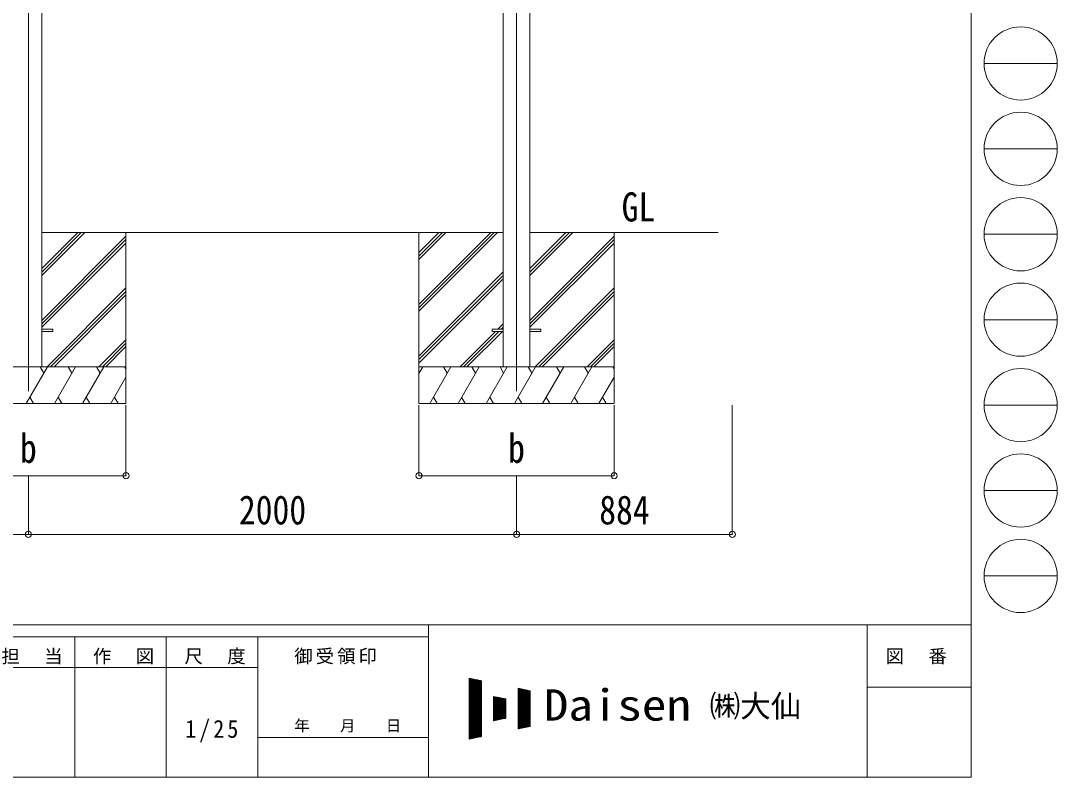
# Model space of a CAD drawing. Units: millimetres at full size, sheet at 1:25. Extents: x -6988 to 7066, y -4877 to 4823.
# Drawn here: x 2819 to 7066, y -4877 to -1777 of the extents above; entities that cross this region are included whole.
import ezdxf
from ezdxf.enums import TextEntityAlignment as Align

# ---------------------------------------------------------------- set-up
doc = ezdxf.new("R2010")
doc.units = ezdxf.units.MM
doc.header["$LTSCALE"] = 25
doc.header["$PDMODE"] = 32
doc.header["$PDSIZE"] = 25
for name, color, linetype, lineweight in [('0-0_0', 7, 'Continuous', 9), ('0-1_本体', 4, 'Continuous', 9), ('0-2_部品', 7, 'Continuous', 9), ('0-8_PARTS2', 2, 'Continuous', 9), ('0-A_寸法', 6, 'Continuous', 9), ('F-0_240', 7, 'Continuous', 9)]:
    doc.layers.add(name, color=color, linetype=linetype, lineweight=lineweight)
doc.styles.add('ＭＳ ゴシック', font='')
doc.styles.get('ＭＳ ゴシック').set_extended_font_data('MS Gothic')

msp = doc.modelspace()

# ---------------------------------------------------------------- linework, layer by layer
at = {"layer": '0-0_0'}
for p, q in [((2905.13, -2821.3), (3080.96, -2645.47)), ((2905.13, -2807.16), (3066.82, -2645.47)), ((2905.13, -2793.02), (3052.68, -2645.47)), ((2905.13, -2645.47), (4795.13, -2645.47)), ((2905.13, -3005.15), (3250.13, -2660.15)), ((2905.13, -3019.29), (3250.13, -2674.29)), ((3250.13, -2645.47), (3250.13, -3345.47)), ((4450.13, -2645.47), (4450.13, -3345.47)), ((4450.13, -2939.65), (4744.31, -2645.47)), ((4450.13, -2953.79), (4758.45, -2645.47)), ((4450.13, -2967.93), (4772.6, -2645.47)), ((4450.13, -2755.8), (4560.46, -2645.47)), ((4450.13, -2741.66), (4546.32, -2645.47)), ((4450.13, -2727.52), (4532.18, -2645.47)), ((4905.13, -2645.47), (5676.13, -2645.47)), ((4905.13, -2821.3), (5080.96, -2645.47)), ((4905.13, -2807.16), (5066.82, -2645.47)), ((4905.13, -2793.02), (5052.68, -2645.47)), ((4905.13, -3005.15), (5250.13, -2660.15)), ((4905.13, -3019.29), (5250.13, -2674.29)), ((5250.13, -2645.47), (5250.13, -3345.47)), ((2905.13, -3033.43), (3250.13, -2688.44)), ((4905.13, -3033.43), (5250.13, -2688.44)), ((4450.13, -3151.78), (4795.13, -2806.78)), ((4450.13, -3165.92), (4795.13, -2820.93)), ((4450.13, -3180.07), (4795.13, -2835.07)), ((2926.94, -3195.47), (3250.13, -2872.28)), ((2941.08, -3195.47), (3250.13, -2886.43)), ((4926.94, -3195.47), (5250.13, -2872.28)), ((4941.08, -3195.47), (5250.13, -2886.43)), ((2955.23, -3195.47), (3250.13, -2900.57)), ((4955.23, -3195.47), (5250.13, -2900.57)), ((4618.57, -3195.47), (4764.07, -3049.97)), ((4632.72, -3195.47), (4778.22, -3049.97)), ((4646.86, -3195.47), (4792.36, -3049.97)), ((4773.07, -3040.97), (4795.13, -3018.91)), ((4787.22, -3040.97), (4795.13, -3033.06)), ((3139.07, -3195.47), (3250.13, -3084.41)), ((3153.22, -3195.47), (3250.13, -3098.56)), ((5139.07, -3195.47), (5250.13, -3084.41)), ((5153.22, -3195.47), (5250.13, -3098.56)), ((3167.36, -3195.47), (3250.13, -3112.7)), ((5167.36, -3195.47), (5250.13, -3112.7)), ((3250.13, -3195.47), (2450.13, -3195.47)), ((2841.29, -3345.47), (2927.89, -3195.47)), ((2912.89, -3221.45), (2897.89, -3195.47)), ((2956.76, -3345.47), (3043.36, -3195.47)), ((3028.36, -3221.45), (3013.36, -3195.47)), ((3072.23, -3345.47), (3158.83, -3195.47)), ((3128.83, -3195.47), (3143.83, -3221.45)), ((3244.3, -3195.47), (3250.13, -3205.57)), ((5250.13, -3195.47), (4450.13, -3195.47)), ((4450.13, -3222.98), (4466.01, -3195.47)), ((4494.88, -3345.47), (4581.48, -3195.47)), ((4566.48, -3221.45), (4551.48, -3195.47)), ((4610.35, -3345.47), (4696.95, -3195.47)), ((4681.95, -3221.45), (4666.95, -3195.47)), ((4725.82, -3345.47), (4812.42, -3195.47)), ((4797.42, -3221.45), (4782.42, -3195.47)), ((4841.29, -3345.47), (4927.89, -3195.47)), ((4912.89, -3221.45), (4897.89, -3195.47)), ((4956.76, -3345.47), (5043.36, -3195.47)), ((5028.36, -3221.45), (5013.36, -3195.47)), ((5072.23, -3345.47), (5158.83, -3195.47)), ((5128.83, -3195.47), (5143.83, -3221.45)), ((5244.3, -3195.47), (5250.13, -3205.57)), ((3187.7, -3345.47), (3250.13, -3237.33)), ((5187.7, -3345.47), (5250.13, -3237.33)), ((2450.13, -3345.47), (3250.13, -3345.47)), ((2856.29, -3319.49), (2871.29, -3345.47)), ((2971.76, -3319.49), (2986.76, -3345.47)), ((3087.23, -3319.49), (3102.23, -3345.47)), ((3202.7, -3319.49), (3217.7, -3345.47)), ((4450.13, -3345.47), (5250.13, -3345.47)), ((4509.88, -3319.49), (4524.87, -3345.47)), ((4625.35, -3319.49), (4640.35, -3345.47)), ((4740.82, -3319.49), (4755.82, -3345.47)), ((4856.29, -3319.49), (4871.29, -3345.47)), ((4971.76, -3319.49), (4986.76, -3345.47)), ((5087.23, -3319.49), (5102.23, -3345.47)), ((5202.7, -3319.49), (5217.7, -3345.47))]:
    msp.add_line(p, q, dxfattribs=at)
at = {"layer": '0-1_本体'}
for p, q in [((2905.13, -15.47), (2905.13, -3195.47)), ((4795.13, -15.47), (4795.13, -3195.47)), ((4905.13, -15.47), (4905.13, -3195.47))]:
    msp.add_line(p, q, dxfattribs=at)
at = {"layer": '0-2_部品', "color": 4}
for p, q in [((2950.13, -3040.97), (2905.13, -3040.97)), ((2950.13, -3049.97), (2905.13, -3049.97)), ((2950.13, -3040.97), (2950.13, -3049.97)), ((4750.13, -3040.97), (4750.13, -3049.97)), ((4795.13, -3040.97), (4750.13, -3040.97)), ((4795.13, -3049.97), (4750.13, -3049.97)), ((4950.13, -3040.97), (4905.13, -3040.97)), ((4950.13, -3049.97), (4905.13, -3049.97)), ((4950.13, -3040.97), (4950.13, -3049.97))]:
    msp.add_line(p, q, dxfattribs=at)
at = {"layer": '0-8_PARTS2'}
for p, q in [((2850.13, -58.17), (2850.13, -3295.47)), ((4850.13, -49.33), (4850.13, -3295.47))]:
    msp.add_line(p, q, dxfattribs=at)
at = {"layer": '0-A_寸法'}
for p, q in [((3250.13, -3641.86), (3250.13, -3352.89)), ((4450.13, -3641.86), (4450.13, -3352.89)), ((5250.13, -3641.86), (5250.13, -3352.89)), ((5734.13, -3881.84), (5734.13, -3352.89)), ((2450.13, -3641.86), (3250.13, -3641.86)), ((2850.13, -3881.84), (2850.13, -3641.86)), ((4450.13, -3641.86), (5250.13, -3641.86)), ((4850.13, -3881.84), (4850.13, -3641.86)), ((850.13, -3881.84), (2850.13, -3881.84)), ((4850.13, -3881.84), (2850.13, -3881.84)), ((4850.13, -3881.84), (5734.13, -3881.84))]:
    msp.add_line(p, q, dxfattribs=at)
for p in [(3250.13, -3641.86), (4450.13, -3641.86), (5250.13, -3641.86), (2850.13, -3881.84), (4850.13, -3881.84), (5734.13, -3881.84)]:
    msp.add_point(p, dxfattribs=at)
at = {"layer": 'F-0_240', "color": 5}
for p, q in [((6712.12, 4822.79), (6712.12, -4877.21)), ((-6987.88, -4252.21), (6712.12, -4252.21)), ((4489.82, -4252.21), (4489.82, -4877.21)), ((6287.12, -4252.21), (6287.12, -4877.21)), ((-6987.88, -4302.21), (4489.82, -4302.21)), ((3039.82, -4302.21), (3039.82, -4877.21)), ((3414.82, -4302.21), (3414.82, -4877.21)), ((3789.82, -4302.21), (3789.82, -4877.21)), ((2289.82, -4427.21), (3789.82, -4427.21)), ((6287.12, -4508.46), (6712.12, -4508.46)), ((3789.82, -4714.71), (4489.82, -4714.71)), ((-6987.88, -4877.21), (6712.12, -4877.21))]:
    msp.add_line(p, q, dxfattribs=at)
at = {"layer": 'F-0_240', "color": 4}
for p, q in [((6765.55, -1952.21), (7065.55, -1952.21)), ((6765.55, -2302.21), (7065.55, -2302.21)), ((6765.55, -2652.21), (7065.55, -2652.21)), ((6765.55, -3002.21), (7065.55, -3002.21)), ((6765.55, -3352.21), (7065.55, -3352.21)), ((6765.55, -3702.21), (7065.55, -3702.21)), ((6765.55, -4052.21), (7065.55, -4052.21))]:
    msp.add_line(p, q, dxfattribs=at)
at = {"layer": 'F-0_240'}
for p, q in [((4656.46, -4471.05), (4706.46, -4481.46)), ((4656.46, -4471.05), (4656.46, -4721.05)), ((4656.46, -4473.4), (4667.75, -4473.4)), ((4656.46, -4475.9), (4679.75, -4475.9)), ((4656.46, -4478.4), (4691.75, -4478.4)), ((4656.46, -4480.9), (4703.75, -4480.9)), ((4656.46, -4483.4), (4706.46, -4483.4)), ((4656.46, -4485.9), (4706.46, -4485.9)), ((4656.46, -4488.4), (4706.46, -4488.4)), ((4656.46, -4490.9), (4706.46, -4490.9)), ((4656.46, -4493.4), (4706.46, -4493.4)), ((4656.46, -4495.9), (4706.46, -4495.9)), ((4656.46, -4498.4), (4706.46, -4498.4)), ((4656.46, -4500.9), (4706.46, -4500.9)), ((4657.94, -4720.74), (4657.94, -4471.36)), ((4660.44, -4720.22), (4660.44, -4471.88)), ((4662.94, -4719.7), (4662.94, -4472.4)), ((4665.44, -4719.18), (4665.44, -4472.92)), ((4667.94, -4718.66), (4667.94, -4473.44)), ((4670.44, -4718.13), (4670.44, -4473.96)), ((4672.94, -4717.61), (4672.94, -4474.48)), ((4675.44, -4717.09), (4675.44, -4475)), ((4677.94, -4716.57), (4677.94, -4475.52)), ((4680.44, -4716.05), (4680.44, -4476.04)), ((4682.94, -4715.53), (4682.94, -4476.56)), ((4685.44, -4715.01), (4685.44, -4477.08)), ((4687.94, -4714.49), (4687.94, -4477.61)), ((4690.44, -4713.97), (4690.44, -4478.13)), ((4692.94, -4713.45), (4692.94, -4478.65)), ((4695.44, -4712.93), (4695.44, -4479.17)), ((4697.94, -4712.41), (4697.94, -4479.69)), ((4700.44, -4711.88), (4700.44, -4480.21)), ((4702.94, -4711.36), (4702.94, -4480.73)), ((4705.44, -4710.84), (4705.44, -4481.25)), ((4706.46, -4481.46), (4706.46, -4710.63)), ((4656.46, -4503.4), (4706.46, -4503.4)), ((4656.46, -4505.9), (4706.46, -4505.9)), ((4656.46, -4508.4), (4706.46, -4508.4)), ((4656.46, -4510.9), (4706.46, -4510.9)), ((4656.46, -4513.4), (4706.46, -4513.4)), ((4656.46, -4515.9), (4706.46, -4515.9)), ((4656.46, -4518.4), (4706.46, -4518.4)), ((4656.46, -4520.9), (4706.46, -4520.9)), ((4656.46, -4523.4), (4706.46, -4523.4)), ((4656.46, -4525.9), (4706.46, -4525.9)), ((4656.46, -4528.4), (4706.46, -4528.4)), ((4656.46, -4530.9), (4706.46, -4530.9)), ((4656.46, -4533.4), (4706.46, -4533.4)), ((4656.46, -4535.9), (4706.46, -4535.9)), ((4656.46, -4538.4), (4706.46, -4538.4)), ((4656.46, -4540.9), (4706.46, -4540.9)), ((4656.46, -4543.4), (4706.46, -4543.4)), ((4856.46, -4512.71), (4906.46, -4523.13)), ((4856.46, -4512.71), (4856.46, -4679.38)), ((4856.46, -4513.4), (4859.75, -4513.4)), ((4856.46, -4515.9), (4871.75, -4515.9)), ((4856.46, -4518.4), (4883.75, -4518.4)), ((4856.46, -4520.9), (4895.75, -4520.9)), ((4856.46, -4523.4), (4906.46, -4523.4)), ((4856.46, -4525.9), (4906.46, -4525.9)), ((4856.46, -4528.4), (4906.46, -4528.4)), ((4856.46, -4530.9), (4906.46, -4530.9)), ((4856.46, -4533.4), (4906.46, -4533.4)), ((4856.46, -4535.9), (4906.46, -4535.9)), ((4856.46, -4538.4), (4906.46, -4538.4)), ((4856.46, -4540.9), (4906.46, -4540.9)), ((4856.46, -4543.4), (4906.46, -4543.4)), ((4857.94, -4679.07), (4857.94, -4513.02)), ((4860.44, -4678.55), (4860.44, -4513.54)), ((4862.94, -4678.03), (4862.94, -4514.06)), ((4865.44, -4677.51), (4865.44, -4514.58)), ((4867.94, -4676.99), (4867.94, -4515.11)), ((4870.44, -4676.47), (4870.44, -4515.63)), ((4872.94, -4675.95), (4872.94, -4516.15)), ((4875.44, -4675.43), (4875.44, -4516.67)), ((4877.94, -4674.91), (4877.94, -4517.19)), ((4880.44, -4674.38), (4880.44, -4517.71)), ((4882.94, -4673.86), (4882.94, -4518.23)), ((4885.44, -4673.34), (4885.44, -4518.75)), ((4887.94, -4672.82), (4887.94, -4519.27)), ((4890.44, -4672.3), (4890.44, -4519.79)), ((4892.94, -4671.78), (4892.94, -4520.31)), ((4895.44, -4671.26), (4895.44, -4520.83)), ((4897.94, -4670.74), (4897.94, -4521.36)), ((4900.44, -4670.22), (4900.44, -4521.88)), ((4902.94, -4669.7), (4902.94, -4522.4)), ((4905.44, -4669.18), (4905.44, -4522.92)), ((4906.46, -4523.13), (4906.46, -4668.96)), ((4656.46, -4545.9), (4706.46, -4545.9)), ((4656.46, -4548.4), (4706.46, -4548.4)), ((4656.46, -4550.9), (4706.46, -4550.9)), ((4656.46, -4553.4), (4706.46, -4553.4)), ((4656.46, -4555.9), (4706.46, -4555.9)), ((4656.46, -4558.4), (4706.46, -4558.4)), ((4656.46, -4560.9), (4706.46, -4560.9)), ((4656.46, -4563.4), (4706.46, -4563.4)), ((4656.46, -4565.9), (4706.46, -4565.9)), ((4656.46, -4568.4), (4706.46, -4568.4)), ((4656.46, -4570.9), (4706.46, -4570.9)), ((4656.46, -4573.4), (4706.46, -4573.4)), ((4656.46, -4575.9), (4706.46, -4575.9)), ((4656.46, -4578.4), (4706.46, -4578.4)), ((4656.46, -4580.9), (4706.46, -4580.9)), ((4656.46, -4583.4), (4706.46, -4583.4)), ((4656.46, -4585.9), (4706.46, -4585.9)), ((4756.46, -4546.05), (4806.46, -4556.46)), ((4756.46, -4546.05), (4756.46, -4646.05)), ((4756.46, -4548.4), (4767.75, -4548.4)), ((4756.46, -4550.9), (4779.75, -4550.9)), ((4756.46, -4553.4), (4791.75, -4553.4)), ((4756.46, -4555.9), (4803.75, -4555.9)), ((4756.46, -4558.4), (4806.46, -4558.4)), ((4756.46, -4560.9), (4806.46, -4560.9)), ((4756.46, -4563.4), (4806.46, -4563.4)), ((4756.46, -4565.9), (4806.46, -4565.9)), ((4756.46, -4568.4), (4806.46, -4568.4)), ((4756.46, -4570.9), (4806.46, -4570.9)), ((4756.46, -4573.4), (4806.46, -4573.4)), ((4756.46, -4575.9), (4806.46, -4575.9)), ((4756.46, -4578.4), (4806.46, -4578.4)), ((4756.46, -4580.9), (4806.46, -4580.9)), ((4756.46, -4583.4), (4806.46, -4583.4)), ((4756.46, -4585.9), (4806.46, -4585.9)), ((4757.94, -4645.74), (4757.94, -4546.36)), ((4760.44, -4645.22), (4760.44, -4546.88)), ((4762.94, -4644.7), (4762.94, -4547.4)), ((4765.44, -4644.18), (4765.44, -4547.92)), ((4767.94, -4643.66), (4767.94, -4548.44)), ((4770.44, -4643.13), (4770.44, -4548.96)), ((4772.94, -4642.61), (4772.94, -4549.48)), ((4775.44, -4642.09), (4775.44, -4550)), ((4777.94, -4641.57), (4777.94, -4550.52)), ((4780.44, -4641.05), (4780.44, -4551.04)), ((4782.94, -4640.53), (4782.94, -4551.56)), ((4785.44, -4640.01), (4785.44, -4552.08)), ((4787.94, -4639.49), (4787.94, -4552.61)), ((4790.44, -4638.97), (4790.44, -4553.13)), ((4792.94, -4638.45), (4792.94, -4553.65)), ((4795.44, -4637.93), (4795.44, -4554.17)), ((4797.94, -4637.41), (4797.94, -4554.69)), ((4800.44, -4636.88), (4800.44, -4555.21)), ((4802.94, -4636.36), (4802.94, -4555.73)), ((4805.44, -4635.84), (4805.44, -4556.25)), ((4806.46, -4556.46), (4806.46, -4635.63)), ((4856.46, -4545.9), (4906.46, -4545.9)), ((4856.46, -4548.4), (4906.46, -4548.4)), ((4856.46, -4550.9), (4906.46, -4550.9)), ((4856.46, -4553.4), (4906.46, -4553.4)), ((4856.46, -4555.9), (4906.46, -4555.9)), ((4856.46, -4558.4), (4906.46, -4558.4)), ((4856.46, -4560.9), (4906.46, -4560.9)), ((4856.46, -4563.4), (4906.46, -4563.4)), ((4856.46, -4565.9), (4906.46, -4565.9)), ((4856.46, -4568.4), (4906.46, -4568.4)), ((4856.46, -4570.9), (4906.46, -4570.9)), ((4856.46, -4573.4), (4906.46, -4573.4)), ((4856.46, -4575.9), (4906.46, -4575.9)), ((4856.46, -4578.4), (4906.46, -4578.4)), ((4856.46, -4580.9), (4906.46, -4580.9)), ((4856.46, -4583.4), (4906.46, -4583.4)), ((4856.46, -4585.9), (4906.46, -4585.9)), ((4656.46, -4588.4), (4706.46, -4588.4)), ((4656.46, -4590.9), (4706.46, -4590.9)), ((4656.46, -4593.4), (4706.46, -4593.4)), ((4656.46, -4595.9), (4706.46, -4595.9)), ((4656.46, -4598.4), (4706.46, -4598.4)), ((4656.46, -4600.9), (4706.46, -4600.9)), ((4656.46, -4603.4), (4706.46, -4603.4)), ((4656.46, -4605.9), (4706.46, -4605.9)), ((4656.46, -4608.4), (4706.46, -4608.4)), ((4656.46, -4610.9), (4706.46, -4610.9)), ((4656.46, -4613.4), (4706.46, -4613.4)), ((4656.46, -4615.9), (4706.46, -4615.9)), ((4656.46, -4618.4), (4706.46, -4618.4)), ((4656.46, -4620.9), (4706.46, -4620.9)), ((4656.46, -4623.4), (4706.46, -4623.4)), ((4656.46, -4625.9), (4706.46, -4625.9)), ((4656.46, -4628.4), (4706.46, -4628.4)), ((4756.46, -4588.4), (4806.46, -4588.4)), ((4756.46, -4590.9), (4806.46, -4590.9)), ((4756.46, -4593.4), (4806.46, -4593.4)), ((4756.46, -4595.9), (4806.46, -4595.9)), ((4756.46, -4598.4), (4806.46, -4598.4)), ((4756.46, -4600.9), (4806.46, -4600.9)), ((4756.46, -4603.4), (4806.46, -4603.4)), ((4756.46, -4605.9), (4806.46, -4605.9)), ((4756.46, -4608.4), (4806.46, -4608.4)), ((4756.46, -4610.9), (4806.46, -4610.9)), ((4756.46, -4613.4), (4806.46, -4613.4)), ((4756.46, -4615.9), (4806.46, -4615.9)), ((4756.46, -4618.4), (4806.46, -4618.4)), ((4756.46, -4620.9), (4806.46, -4620.9)), ((4756.46, -4623.4), (4806.46, -4623.4)), ((4756.46, -4625.9), (4806.46, -4625.9)), ((4756.46, -4628.4), (4806.46, -4628.4)), ((4856.46, -4588.4), (4906.46, -4588.4)), ((4856.46, -4590.9), (4906.46, -4590.9)), ((4856.46, -4593.4), (4906.46, -4593.4)), ((4856.46, -4595.9), (4906.46, -4595.9)), ((4856.46, -4598.4), (4906.46, -4598.4)), ((4856.46, -4600.9), (4906.46, -4600.9)), ((4856.46, -4603.4), (4906.46, -4603.4)), ((4856.46, -4605.9), (4906.46, -4605.9)), ((4856.46, -4608.4), (4906.46, -4608.4)), ((4856.46, -4610.9), (4906.46, -4610.9)), ((4856.46, -4613.4), (4906.46, -4613.4)), ((4856.46, -4615.9), (4906.46, -4615.9)), ((4856.46, -4618.4), (4906.46, -4618.4)), ((4856.46, -4620.9), (4906.46, -4620.9)), ((4856.46, -4623.4), (4906.46, -4623.4)), ((4856.46, -4625.9), (4906.46, -4625.9)), ((4856.46, -4628.4), (4906.46, -4628.4)), ((4656.46, -4630.9), (4706.46, -4630.9)), ((4656.46, -4633.4), (4706.46, -4633.4)), ((4656.46, -4635.9), (4706.46, -4635.9)), ((4656.46, -4638.4), (4706.46, -4638.4)), ((4656.46, -4640.9), (4706.46, -4640.9)), ((4656.46, -4643.4), (4706.46, -4643.4)), ((4656.46, -4645.9), (4706.46, -4645.9)), ((4656.46, -4648.4), (4706.46, -4648.4)), ((4656.46, -4650.9), (4706.46, -4650.9)), ((4656.46, -4653.4), (4706.46, -4653.4)), ((4656.46, -4655.9), (4706.46, -4655.9)), ((4656.46, -4658.4), (4706.46, -4658.4)), ((4656.46, -4660.9), (4706.46, -4660.9)), ((4656.46, -4663.4), (4706.46, -4663.4)), ((4656.46, -4665.9), (4706.46, -4665.9)), ((4656.46, -4668.4), (4706.46, -4668.4)), ((4656.46, -4670.9), (4706.46, -4670.9)), ((4756.46, -4630.9), (4806.46, -4630.9)), ((4756.46, -4633.4), (4806.46, -4633.4)), ((4756.46, -4646.05), (4806.46, -4635.63)), ((4756.46, -4635.9), (4805.17, -4635.9)), ((4756.46, -4638.4), (4793.17, -4638.4)), ((4756.46, -4640.9), (4781.17, -4640.9)), ((4756.46, -4643.4), (4769.17, -4643.4)), ((4756.46, -4645.9), (4757.17, -4645.9)), ((4856.46, -4630.9), (4906.46, -4630.9)), ((4856.46, -4633.4), (4906.46, -4633.4)), ((4856.46, -4635.9), (4906.46, -4635.9)), ((4856.46, -4638.4), (4906.46, -4638.4)), ((4856.46, -4640.9), (4906.46, -4640.9)), ((4856.46, -4643.4), (4906.46, -4643.4)), ((4856.46, -4645.9), (4906.46, -4645.9)), ((4856.46, -4648.4), (4906.46, -4648.4)), ((4856.46, -4650.9), (4906.46, -4650.9)), ((4856.46, -4653.4), (4906.46, -4653.4)), ((4856.46, -4655.9), (4906.46, -4655.9)), ((4856.46, -4658.4), (4906.46, -4658.4)), ((4856.46, -4660.9), (4906.46, -4660.9)), ((4856.46, -4663.4), (4906.46, -4663.4)), ((4856.46, -4665.9), (4906.46, -4665.9)), ((4856.46, -4668.4), (4906.46, -4668.4)), ((4906.46, -4668.96), (4856.46, -4679.38)), ((4856.46, -4670.9), (4897.17, -4670.9)), ((4656.46, -4673.4), (4706.46, -4673.4)), ((4656.46, -4675.9), (4706.46, -4675.9)), ((4656.46, -4678.4), (4706.46, -4678.4)), ((4656.46, -4680.9), (4706.46, -4680.9)), ((4656.46, -4683.4), (4706.46, -4683.4)), ((4656.46, -4685.9), (4706.46, -4685.9)), ((4656.46, -4688.4), (4706.46, -4688.4)), ((4656.46, -4690.9), (4706.46, -4690.9)), ((4656.46, -4693.4), (4706.46, -4693.4)), ((4656.46, -4695.9), (4706.46, -4695.9)), ((4656.46, -4698.4), (4706.46, -4698.4)), ((4656.46, -4700.9), (4706.46, -4700.9)), ((4656.46, -4703.4), (4706.46, -4703.4)), ((4656.46, -4705.9), (4706.46, -4705.9)), ((4656.46, -4708.4), (4706.46, -4708.4)), ((4706.46, -4710.63), (4656.46, -4721.05)), ((4656.46, -4710.9), (4705.17, -4710.9)), ((4656.46, -4713.4), (4693.17, -4713.4)), ((4856.46, -4673.4), (4885.17, -4673.4)), ((4856.46, -4675.9), (4873.17, -4675.9)), ((4856.46, -4678.4), (4861.17, -4678.4)), ((4656.46, -4715.9), (4681.17, -4715.9)), ((4656.46, -4718.4), (4669.17, -4718.4)), ((4656.46, -4720.9), (4657.17, -4720.9))]:
    msp.add_line(p, q, dxfattribs=at)
at = {"layer": 'F-0_240', "color": 4}
for centre in [(6915.55, -1952.21), (6915.55, -2302.21), (6915.55, -2652.21), (6915.55, -3002.21), (6915.55, -3352.21), (6915.55, -3702.21), (6915.55, -4052.21)]:
    msp.add_circle(centre, 150, dxfattribs=at)

# ---------------------------------------------------------------- texts
at = {"layer": '0-0_0', "style": 'ＭＳ ゴシック', "width": 0.85}
msp.add_text('GL', height=119.1, dxfattribs=at).set_placement((5280.84, -2635.41), align=Align.BOTTOM_LEFT)
at = {"layer": '0-A_寸法', "color": 7, "style": 'ＭＳ ゴシック', "width": 0.85}
for s, p in [('b', (2815.76, -3624.36)), ('b', (4815.76, -3624.36)), ('2000', (3712.63, -3876.84)), ('884', (5189.01, -3876.84))]:
    msp.add_text(s, height=119.1, dxfattribs=at).set_placement(p, align=Align.BOTTOM_LEFT)
at = {"layer": 'F-0_240', "style": 'ＭＳ ゴシック', "width": 1.15}
msp.add_text('Daisen', height=128.3, dxfattribs=at).set_placement((4962.18, -4683.55), align=Align.BOTTOM_LEFT)
at = {"layer": 'F-0_240', "style": 'ＭＳ ゴシック'}
for s, height, p in [('㈱大仙\u3000', 91.64, (5641.68, -4658.55)), ('年\u3000\u3000月\u3000\u3000日', 45.82, (3939.83, -4702.21))]:
    msp.add_text(s, height=height, dxfattribs=at).set_placement(p, align=Align.BOTTOM_LEFT)
at = {"layer": 'F-0_240', "attachment_point": 7, "style": 'ＭＳ ゴシック'}
for s, insert, char_height in [('\\T1.17;担\u3000当', (2739.83, -4414.71), 54.99), ('\\T1.17;作\u3000図', (3114.82, -4414.71), 54.99), ('\\T1.17;尺\u3000度', (3489.83, -4414.71), 54.99), ('\\T1.17;御受領印', (3939.82, -4414.71), 54.99), ('\\T1.17;図\u3000番', (6362.12, -4414.71), 54.99), ('\\T1.28;\\W0.9;1/25', (3492.95, -4733.46), 73.31)]:
    msp.add_mtext(s, dxfattribs=dict(at, insert=insert, char_height=char_height))

doc.saveas('drawing.dxf')
